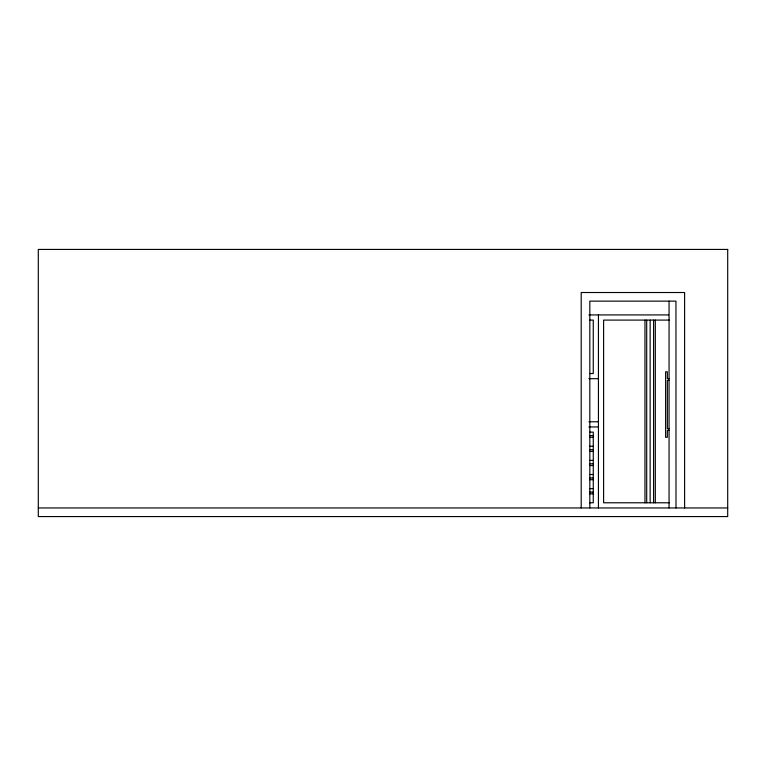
<?xml version="1.0" encoding="UTF-8"?>
<svg xmlns="http://www.w3.org/2000/svg" width="766" height="766" viewBox="0 0 766 766"><rect width="100%" height="100%" fill="white"/><g stroke="black" fill="none" stroke-linecap="round" stroke-linejoin="round"><path stroke-width="1.15" d="M588.882 314.922L668.565 314.922M589.676 320.092L593.267 320.092L593.267 373.521L589.676 373.521M669.235 320.092L603.608 320.092L603.608 502.783L669.235 502.783M588.882 378.691L598.438 378.691M669.063 378.691L667.339 378.691L667.339 371.797L665.616 371.797L665.616 437.29L667.339 437.29L667.339 430.396L669.063 430.396M669.063 380.415L667.339 380.415L667.339 428.673L669.063 428.673M588.882 421.779L598.438 421.779M588.882 426.949L598.438 426.949M589.676 432.12L593.267 432.12L593.267 502.783L589.676 502.783M589.734 435.567L593.267 435.567M589.734 437.29L593.267 437.29M589.676 446.252L593.267 446.252M589.734 449.699L593.267 449.699M589.734 451.423L593.267 451.423M589.676 460.385L593.267 460.385M589.734 463.832L593.267 463.832M589.734 465.556L593.267 465.556M589.676 474.518L593.267 474.518M589.734 477.965L593.267 477.965M589.734 479.688L593.267 479.688M589.676 488.651L593.267 488.651M589.734 492.098L593.267 492.098M589.734 493.821L593.267 493.821M38.3 507.954L727.7 507.954M684.613 507.954L684.613 292.516L581.202 292.516L581.202 507.954M675.995 507.954L675.957 301.134L589.82 301.134L589.82 507.954M669.063 301.134L669.063 507.954M655.313 320.092L655.313 502.783M653.59 320.092L653.59 502.783M650.143 320.092L650.143 502.783M646.696 320.092L646.696 502.783M644.972 320.092L644.972 502.783M598.438 314.922L598.438 507.954M727.7 249.429L38.3 249.429L38.3 516.571L727.7 516.571L727.7 249.429"/></g></svg>
